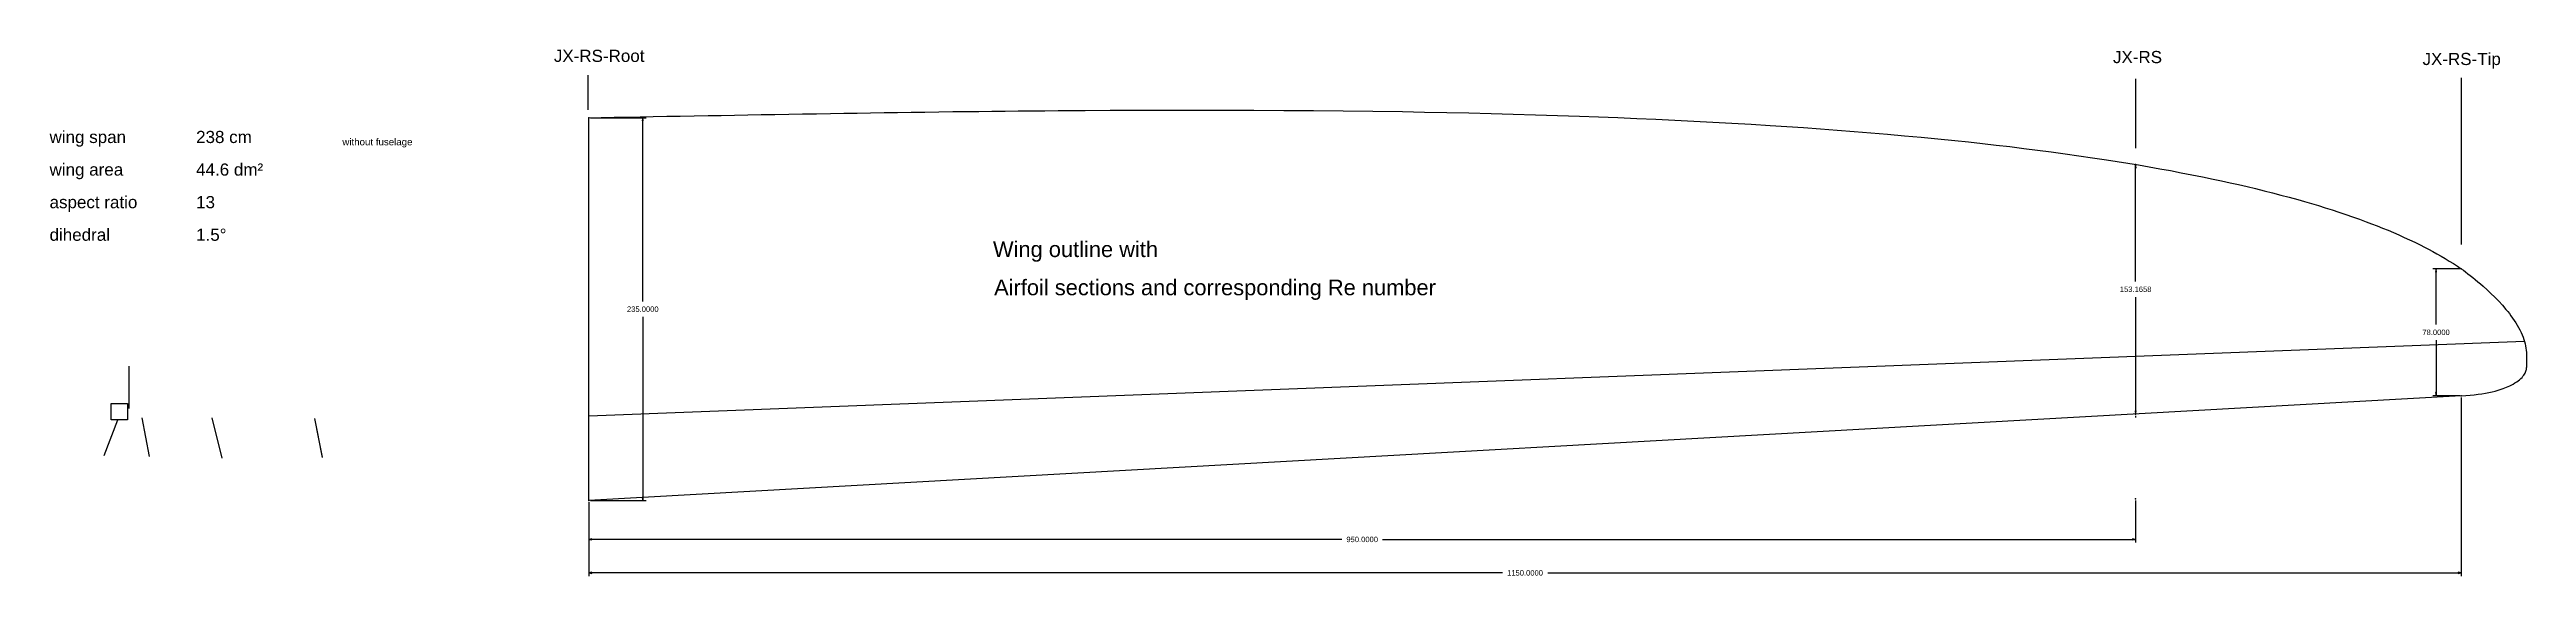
# Model space of a CAD drawing. Extents: x -331 to 1190, y -46 to 277.
import ezdxf
from ezdxf.enums import TextEntityAlignment as Align

# ---------------------------------------------------------------- set-up
doc = ezdxf.new("R2010")
doc.units = 0
for name, color, linetype in [('Airfoils', 7, 'Continuous'), ('Rudder', 7, 'Continuous'), ('Title_Text', 7, 'Continuous')]:
    doc.layers.add(name, color=color, linetype=linetype)
doc.styles.get("Standard").update_dxf_attribs({"font": 'Arial', "height": 7.5})
doc.dimstyles.get("Standard").update_dxf_attribs({"dimtxt": 5, "dimasz": 2, "dimexe": 2, "dimexo": 1, "dimgap": 2, "dimtad": 0, "dimtoh": 1, "dimdec": 4, "dimzin": 0, "dimsah": 1, "dimcen": 2, "dimazin": 3, "dimtfac": 1, "dimtdec": 4, "dimtofl": 0, "dimtmove": 0, "dimatfit": 3, "dimtolj": 1})

# ---------------------------------------------------------------- blocks, each defined once
blk = doc.blocks.new('*B29')
at = {"layer": 'Airfoils', "linetype": 'Continuous'}
blk.add_text('78.0000', height=3.333333, dxfattribs=at).set_placement((1134.489634, 103.294982), align=Align.MIDDLE)
blk = doc.blocks.new('*R13', base_point=(-0.5, 0))
at = {"linetype": 'Continuous'}
blk.add_lwpolyline([(-1, 0.166667), (-1, -0.166667), (0, 0), (-1, 0.166667)], dxfattribs=at)
blk = doc.blocks.new('_CLOSEDFILLED')
at = {"linetype": 'Continuous'}
blk.add_blockref('*R13', (-0.5, 0), dxfattribs=at)
blk = doc.blocks.new('*B28', base_point=(1134.489634, 103.214982))
at = {"layer": 'Airfoils', "linetype": 'Continuous'}
for p, q in [((1149, 142.294982), (1132.489634, 142.294982)), ((1134.489634, 108.094982), (1134.489634, 142.294981)), ((1134.489634, 98.494982), (1134.489634, 64.294981)), ((1149, 64.294982), (1132.489634, 64.294982))]:
    blk.add_line(p, q, dxfattribs=at)
for p in [(1150, 142.294982), (1150, 64.294982)]:
    blk.add_point(p, dxfattribs=at)
at = {"layer": 'Airfoils', "linetype": 'Continuous', "xscale": 2, "yscale": 2}
for p, rotation in [((1134.489634, 142.294982), 90), ((1134.489634, 64.294982), -90)]:
    blk.add_blockref('_CLOSEDFILLED', p, dxfattribs=dict(at, rotation=rotation))
at = {"layer": 'Airfoils', "linetype": 'Continuous'}
blk.add_blockref('*B29', (0, 0), dxfattribs=at)
blk = doc.blocks.new('*B31')
at = {"layer": 'Airfoils', "linetype": 'Continuous'}
blk.add_text('153.1658', height=3.333333, dxfattribs=at).set_placement((950, 129.696166), align=Align.MIDDLE)
blk = doc.blocks.new('*B30', base_point=(950, 129.616166))
at = {"layer": 'Airfoils', "linetype": 'Continuous'}
for p, q in [((950, 134.496166), (950, 206.279087)), ((950, 205.279086), (950, 204.279086)), ((950, 124.896166), (950, 53.113247)), ((950, 52.113253), (950, 51.113253))]:
    blk.add_line(p, q, dxfattribs=at)
for p in [(950, 206.279086), (950, 53.113246)]:
    blk.add_point(p, dxfattribs=at)
at = {"layer": 'Airfoils', "linetype": 'Continuous', "xscale": 2, "yscale": 2}
for p, rotation in [((950, 206.279086), 90), ((950, 53.113246), -90)]:
    blk.add_blockref('_CLOSEDFILLED', p, dxfattribs=dict(at, rotation=rotation))
at = {"layer": 'Airfoils', "linetype": 'Continuous'}
blk.add_blockref('*B31', (0, 0), dxfattribs=at)
blk = doc.blocks.new('*B33')
at = {"layer": 'Airfoils', "linetype": 'Continuous'}
blk.add_text('950.0000', height=3.333333, dxfattribs=at).set_placement((475, -23.782062), align=Align.MIDDLE)
blk = doc.blocks.new('*B32', base_point=(475, -23.862062))
at = {"layer": 'Airfoils', "linetype": 'Continuous'}
for p, q in [((950, 0.113246), (950, -25.782063)), ((0, -1), (0, -25.782063)), ((462.5, -23.782062), (0, -23.782062)), ((487.5, -23.782062), (950, -23.782062))]:
    blk.add_line(p, q, dxfattribs=at)
for p in [(0, 0), (950, 1.113246)]:
    blk.add_point(p, dxfattribs=at)
at = {"layer": 'Airfoils', "linetype": 'Continuous', "xscale": 2, "yscale": 2, "rotation": 180}
blk.add_blockref('_CLOSEDFILLED', (0, -23.782062), dxfattribs=at)
at = {"layer": 'Airfoils', "linetype": 'Continuous'}
blk.add_blockref('*B33', (0, 0), dxfattribs=at)
at = {"layer": 'Airfoils', "linetype": 'Continuous', "xscale": 2, "yscale": 2}
blk.add_blockref('_CLOSEDFILLED', (950, -23.782062), dxfattribs=at)
blk = doc.blocks.new('*B35')
at = {"layer": 'Airfoils', "linetype": 'Continuous'}
blk.add_text('235.0000', height=3.333333, dxfattribs=at).set_placement((33.188067, 117.5), align=Align.MIDDLE)
blk = doc.blocks.new('*B34', base_point=(33.188067, 117.42))
at = {"layer": 'Airfoils', "linetype": 'Continuous'}
for p, q in [((1, 235), (35.188068, 235)), ((33.188067, 122.3), (33.188067, 234.999997)), ((33.188067, 112.7), (33.188067, -0.000003)), ((1, 0), (35.188068, 0))]:
    blk.add_line(p, q, dxfattribs=at)
for p in [(0, 235), (0, 0)]:
    blk.add_point(p, dxfattribs=at)
at = {"layer": 'Airfoils', "linetype": 'Continuous', "xscale": 2, "yscale": 2}
for p, rotation in [((33.188067, 235), 90), ((33.188067, 0), -90)]:
    blk.add_blockref('_CLOSEDFILLED', p, dxfattribs=dict(at, rotation=rotation))
at = {"layer": 'Airfoils', "linetype": 'Continuous'}
blk.add_blockref('*B35', (0, 0), dxfattribs=at)
blk = doc.blocks.new('*B37')
at = {"layer": 'Airfoils', "linetype": 'Continuous'}
blk.add_text('1150.0000', height=3.333333, dxfattribs=at).set_placement((575, -44.307156), align=Align.MIDDLE)
blk = doc.blocks.new('*B36', base_point=(575, -44.387156))
at = {"layer": 'Airfoils', "linetype": 'Continuous'}
for p, q in [((1150, 63.294983), (1150, -46.307156)), ((0, -1), (0, -46.307156)), ((561.1, -44.307156), (0.000024, -44.307156)), ((588.899999, -44.307156), (1150.000024, -44.307156))]:
    blk.add_line(p, q, dxfattribs=at)
for p in [(1150, 64.294982), (0, 0)]:
    blk.add_point(p, dxfattribs=at)
at = {"layer": 'Airfoils', "linetype": 'Continuous', "xscale": 2, "yscale": 2, "rotation": 180}
blk.add_blockref('_CLOSEDFILLED', (0, -44.307156), dxfattribs=at)
at = {"layer": 'Airfoils', "linetype": 'Continuous'}
blk.add_blockref('*B37', (0, 0), dxfattribs=at)
at = {"layer": 'Airfoils', "linetype": 'Continuous', "xscale": 2, "yscale": 2}
blk.add_blockref('_CLOSEDFILLED', (1150, -44.307156), dxfattribs=at)
blk = doc.blocks.new('*B16', base_point=(-206.653711, 25.417285))
at = {"layer": 'Airfoils', "color": 7, "linetype": 'Continuous'}
blk.add_line((-231.450008, 50.856586), (-225.379695, 25.997211), dxfattribs=at)
at = {"layer": 'Airfoils', "linetype": 'Continuous'}
blk.add_lwpolyline([(-231.447024, 50.852792), (-225.378711, 25.992285)], dxfattribs=at)
blk = doc.blocks.new('*B18', base_point=(-249.810172, 23.491797))
at = {"layer": 'Airfoils', "color": 7, "linetype": 'Continuous'}
blk.add_line((-274.521317, 50.885926), (-270.013505, 27.167176), dxfattribs=at)
at = {"layer": 'Airfoils', "linetype": 'Continuous'}
blk.add_lwpolyline([(-274.518334, 50.882132), (-270.010172, 27.166797)], dxfattribs=at)
blk = doc.blocks.new('*B21', base_point=(-148.091825, 26.004541))
at = {"layer": 'Airfoils', "color": 7, "linetype": 'Continuous'}
blk.add_line((-168.375605, 50.33561), (-163.719355, 26.58561), dxfattribs=at)
at = {"layer": 'Airfoils', "linetype": 'Continuous'}
blk.add_lwpolyline([(-168.372622, 50.331815), (-163.716825, 26.579541)], dxfattribs=at)
blk = doc.blocks.new('*R10', base_point=(-288.317967, 54.600543))
at = {"layer": 'Airfoils', "linetype": 'Continuous'}
blk.add_lwpolyline([(-293.317967, 59.600543), (-283.317967, 59.600543), (-283.317967, 49.600543), (-293.317967, 49.600543), (-293.317967, 59.600543)], dxfattribs=at)
blk = doc.blocks.new('*B23', base_point=(-319.339647, 23.855648))
at = {"layer": 'Airfoils', "color": 7, "linetype": 'Continuous'}
blk.add_line((-289.311618, 49.34276), (-297.788181, 27.53026), dxfattribs=at)
at = {"layer": 'Airfoils', "linetype": 'Continuous'}
blk.add_lwpolyline([(-289.308635, 49.338966), (-297.789647, 27.530648)], dxfattribs=at)
blk = doc.blocks.new('*B26', base_point=(-276.176127, 81.923873))
at = {"layer": 'Airfoils', "color": 5, "linetype": 'Continuous'}
blk.add_line((-282.32095, 56.604338), (-282.297513, 82.494963), dxfattribs=at)
blk.add_lwpolyline([(-282.317967, 56.600543), (-282.301127, 82.498873)], dxfattribs=at)

msp = doc.modelspace()

# ---------------------------------------------------------------- linework, layer by layer
at = {"linetype": 'Continuous'}
for p, q in [((0, 235), (7.697714, 235.126259)), ((0, 0), (0, 235)), ((7.697714, 235.126259), (15.511728, 235.257645)), ((15.511728, 235.257645), (23.439756, 235.393718)), ((23.439756, 235.393718), (31.479512, 235.534037)), ((31.479512, 235.534037), (39.628708, 235.67816)), ((39.628708, 235.67816), (47.885059, 235.825647)), ((47.885059, 235.825647), (56.246277, 235.976056)), ((56.246277, 235.976056), (64.710076, 236.128947)), ((64.710076, 236.128947), (73.274169, 236.283879)), ((73.274169, 236.283879), (81.324061, 236.429361)), ((81.324061, 236.429361), (89.456826, 236.575871)), ((89.456826, 236.575871), (97.670625, 236.723056)), ((97.670625, 236.723056), (105.963622, 236.87056)), ((105.963622, 236.87056), (114.333979, 237.018029)), ((114.333979, 237.018029), (122.779859, 237.165108)), ((122.779859, 237.165108), (131.299425, 237.311445)), ((131.299425, 237.311445), (139.890838, 237.456683)), ((139.890838, 237.456683), (148.552262, 237.600469)), ((148.552262, 237.600469), (156.66587, 237.732533)), ((156.66587, 237.732533), (164.836925, 237.86275)), ((164.836925, 237.86275), (173.06395, 237.990836)), ((173.06395, 237.990836), (181.345469, 238.116506)), ((181.345469, 238.116506), (189.680006, 238.239476)), ((189.680006, 238.239476), (198.066084, 238.359461)), ((198.066084, 238.359461), (206.502227, 238.476176)), ((206.502227, 238.476176), (214.986958, 238.589336)), ((214.986958, 238.589336), (223.5188, 238.698657)), ((223.5188, 238.698657), (231.491714, 238.796597)), ((231.491714, 238.796597), (239.502885, 238.890745)), ((239.502885, 238.890745), (247.551126, 238.98087)), ((247.551126, 238.98087), (255.635252, 239.066744)), ((255.635252, 239.066744), (263.754076, 239.148139)), ((263.754076, 239.148139), (271.906411, 239.224825)), ((271.906411, 239.224825), (280.091072, 239.296573)), ((280.091072, 239.296573), (288.306871, 239.363156)), ((288.306871, 239.363156), (304.82714, 239.479907)), ((304.82714, 239.479907), (320.15471, 239.566841)), ((320.15471, 239.566841), (335.568598, 239.632445)), ((1190, 89.672337), (1190, 81.631086)), ((1150, 64.294982), (0, 0))]:
    msp.add_line(p, q, dxfattribs=at)
for points in [[(335.568598, 239.632445), (353.812957, 239.686433), (372.057391, 239.700721), (390.301812, 239.67531), (408.546135, 239.6102), (426.790273, 239.50539), (445.03414, 239.360881), (463.277649, 239.176675), (481.520714, 238.952771), (499.763249, 238.689172)], [(499.763249, 238.689172), (513.359987, 238.455287), (526.956137, 238.189457), (540.551626, 237.891684), (554.146377, 237.56197), (567.740317, 237.200316), (581.333369, 236.806724), (594.925458, 236.381197), (608.516511, 235.923736)], [(608.516511, 235.923736), (620.218198, 235.504203), (631.918667, 235.051963), (643.617826, 234.567021), (655.315584, 234.049379), (667.01185, 233.499043), (678.706531, 232.916016), (690.399537, 232.300303), (702.090777, 231.651908), (713.780158, 230.970838), (725.46759, 230.257096)], [(725.46759, 230.257096), (735.790084, 229.59978), (746.11014, 228.905229), (756.427623, 228.173454), (766.742399, 227.404463), (777.054333, 226.598266), (787.363292, 225.754874), (797.669142, 224.874297), (807.971748, 223.956548), (818.270976, 223.001639), (828.566692, 222.009581), (838.858762, 220.980387)], [(838.858762, 220.980387), (847.350746, 220.098373), (855.838648, 219.177906), (864.322294, 218.219006), (872.801509, 217.22169), (881.276121, 216.185981), (889.745955, 215.1119), (898.210837, 213.999468), (906.670594, 212.848708), (915.125053, 211.659643), (923.574039, 210.4323), (932.017379, 209.166701)], [(932.017379, 209.166701), (938.59711, 208.141226), (945.1713, 207.080808), (951.739763, 205.985478), (958.302314, 204.855265), (964.858767, 203.690203), (971.408939, 202.490323), (977.952643, 201.25566), (984.489695, 199.986249), (991.019911, 198.682125), (997.543106, 197.343326)], [(997.543106, 197.343326), (1002.775094, 196.235833), (1007.99968, 195.093935), (1013.21664, 193.917681), (1018.425745, 192.707122), (1023.626772, 191.46231), (1028.819495, 190.1833), (1034.003688, 188.870146), (1039.179129, 187.522906), (1044.345591, 186.141638), (1049.502852, 184.726401)], [(1049.502852, 184.726401), (1053.756031, 183.529294), (1057.999063, 182.296706), (1062.231653, 181.028724), (1066.453505, 179.725436), (1070.664325, 178.386933), (1074.863819, 177.013308), (1079.051694, 175.604658), (1083.227659, 174.16108), (1087.391421, 172.682675), (1091.54269, 171.169547)], [(1091.54269, 171.169547), (1094.921831, 169.903073), (1098.287594, 168.601459), (1101.639612, 167.264849), (1104.977523, 165.893386), (1108.300962, 164.48722), (1111.609571, 163.046503), (1114.902988, 161.571391), (1118.180858, 160.062046), (1121.442824, 158.51863), (1124.688532, 156.941311)], [(1124.688532, 156.941311), (1127.304718, 155.629848), (1129.903218, 154.283683), (1132.483572, 152.903055), (1135.045323, 151.488208), (1137.588018, 150.039393), (1140.111205, 148.556866), (1142.614439, 147.04089), (1145.097275, 145.491733), (1147.559274, 143.90967), (1150, 142.294982)], [(1150, 142.294982), (1151.274556, 141.356881), (1152.621145, 140.348985), (1154.032407, 139.273717), (1155.500979, 138.133499), (1157.019499, 136.930754), (1158.580606, 135.667903), (1160.176938, 134.347368), (1161.801133, 132.971574), (1163.445829, 131.54294), (1165.831219, 129.401572), (1168.221891, 127.16322), (1170.595979, 124.835078), (1172.931615, 122.424343), (1175.20693, 119.938209), (1177.400057, 117.383872), (1178.458965, 116.083376), (1179.489127, 114.768528), (1180.487807, 113.440226), (1181.511353, 112.015172), (1182.492995, 110.577024), (1183.429455, 109.126862), (1184.317453, 107.665765), (1185.153712, 106.194811), (1185.934952, 104.71508), (1186.657894, 103.22765), (1187.31926, 101.733599), (1187.915772, 100.234008), (1188.38194, 98.918168), (1188.793747, 97.599635), (1189.148997, 96.27913), (1189.445492, 94.957377), (1189.681036, 93.635099), (1189.853433, 92.313017), (1189.960487, 90.991856), (1190, 89.672337)], [(1150, 64.294982), (1152.737039, 64.469667), (1155.36189, 64.688095), (1157.87618, 64.948262), (1160.281533, 65.248159), (1162.579574, 65.585782), (1164.771927, 65.959124), (1166.860218, 66.366178), (1168.846072, 66.804939), (1170.731113, 67.273401), (1172.024626, 67.62733), (1173.267502, 67.994821), (1174.460344, 68.375129), (1175.603756, 68.767509), (1176.69834, 69.171216), (1177.7447, 69.585506), (1178.74344, 70.009633), (1179.695163, 70.442852), (1180.600472, 70.884419), (1181.821749, 71.532301), (1182.950156, 72.19368), (1183.987483, 72.866344), (1184.935524, 73.54808), (1185.796071, 74.236675), (1186.570915, 74.929916), (1187.261848, 75.625592), (1187.870664, 76.321488), (1188.399154, 77.015393), (1188.797099, 77.619186), (1189.136117, 78.218277), (1189.41741, 78.811185), (1189.642176, 79.396427), (1189.811618, 79.972521), (1189.926935, 80.537983), (1189.989329, 81.091333), (1190, 81.631086)]]:
    msp.add_lwpolyline(points, dxfattribs=at)
at = {"layer": 'Airfoils', "linetype": 'Continuous'}
for p, q in [((-0.462735, 261.054676), (-0.462735, 239.785585)), ((950, 258.889829), (950, 216.351648)), ((1150, 259.425037), (1150, 157.256087))]:
    msp.add_line(p, q, dxfattribs=at)
at = {"layer": 'Rudder', "linetype": 'Continuous'}
msp.add_line((0, 52), (1188.786456, 97.788934), dxfattribs=at)

# ---------------------------------------------------------------- block references
at = {"layer": 'Airfoils', "color": 5, "linetype": 'Continuous'}
msp.add_blockref('*B26', (-276.176127, 81.923873), dxfattribs=at)
at = {"layer": 'Airfoils', "linetype": 'Continuous'}
for name, p in [('*B23', (-319.339647, 23.855648)), ('*R10', (-288.317967, 54.600543)), ('*B18', (-249.810172, 23.491797)), ('*B16', (-206.653711, 25.417285)), ('*B21', (-148.091825, 26.004541))]:
    msp.add_blockref(name, p, dxfattribs=at)

# ---------------------------------------------------------------- texts
at = {"layer": 'Airfoils', "color": 7, "linetype": 'Continuous'}
for s, p in [('JX-RS-Root', (-21.415658, 269.209564)), ('JX-RS', (936.067582, 268.472173)), ('JX-RS-Tip', (1126.167554, 267.300801))]:
    msp.add_text(s, height=7.466667, dxfattribs=at).set_placement(p)
at = {"layer": 'Airfoils', "color": 8, "linetype": 'Continuous'}
for s, p in [('Wing outline with', (248.248589, 149.473528)), ('Airfoil sections and corresponding Re number', (248.953806, 126.041681))]:
    msp.add_text(s, height=9.6, dxfattribs=at).set_placement(p)
at = {"layer": 'Title_Text', "color": 7, "linetype": 'Continuous'}
for s, height, p in [('wing span', 7.466667, (-331.123271, 219.442897)), ('238 cm', 7.466667, (-241.123271, 219.442897)), ('without fuselage', 4.266666, (-151.317967, 218.002897)), ('wing area', 7.466667, (-331.123271, 199.442897)), ('44.6 dm²', 7.466667, (-241.123271, 199.442897)), ('aspect ratio', 7.466667, (-331.123271, 179.442897)), ('13', 7.466667, (-241.123271, 179.442897)), ('dihedral', 7.466667, (-331.123271, 159.442897)), ('1.5°', 7.466667, (-241.123271, 159.442897))]:
    msp.add_text(s, height=height, dxfattribs=at).set_placement(p)

# ---------------------------------------------------------------- dimensions: what is measured, and where the dimension line sits
at = {"layer": 'Airfoils', "linetype": 'Continuous'}
for base, p1, p2, picture, middle in [((33.188067, 0), (0, 235), (0, 0), '*B34', (33.188067, 117.5)), ((950, 53.113246), (950, 206.279086), (950, 53.113246), '*B30', (950, 129.696166)), ((1134.489634, 142.294982), (1150, 64.294982), (1150, 142.294982), '*B28', (1134.489634, 103.294982))]:
    dim = msp.add_linear_dim(base=base, p1=p1, p2=p2, angle=90, dimstyle='Standard', dxfattribs=at)
    dim.commit()
    dim.dimension.update_dxf_attribs({"geometry": picture, "text_midpoint": middle})
for base, p2, picture, middle in [((1150, -44.307156), (1150, 64.294982), '*B36', (575, -44.307156)), ((950, -23.782062), (950, 1.113246), '*B32', (475, -23.782062))]:
    dim = msp.add_linear_dim(base=base, p1=(0, 0), p2=p2, dimstyle='Standard', dxfattribs=at)
    dim.commit()
    dim.dimension.update_dxf_attribs({"geometry": picture, "text_midpoint": middle})

doc.saveas('drawing.dxf')
